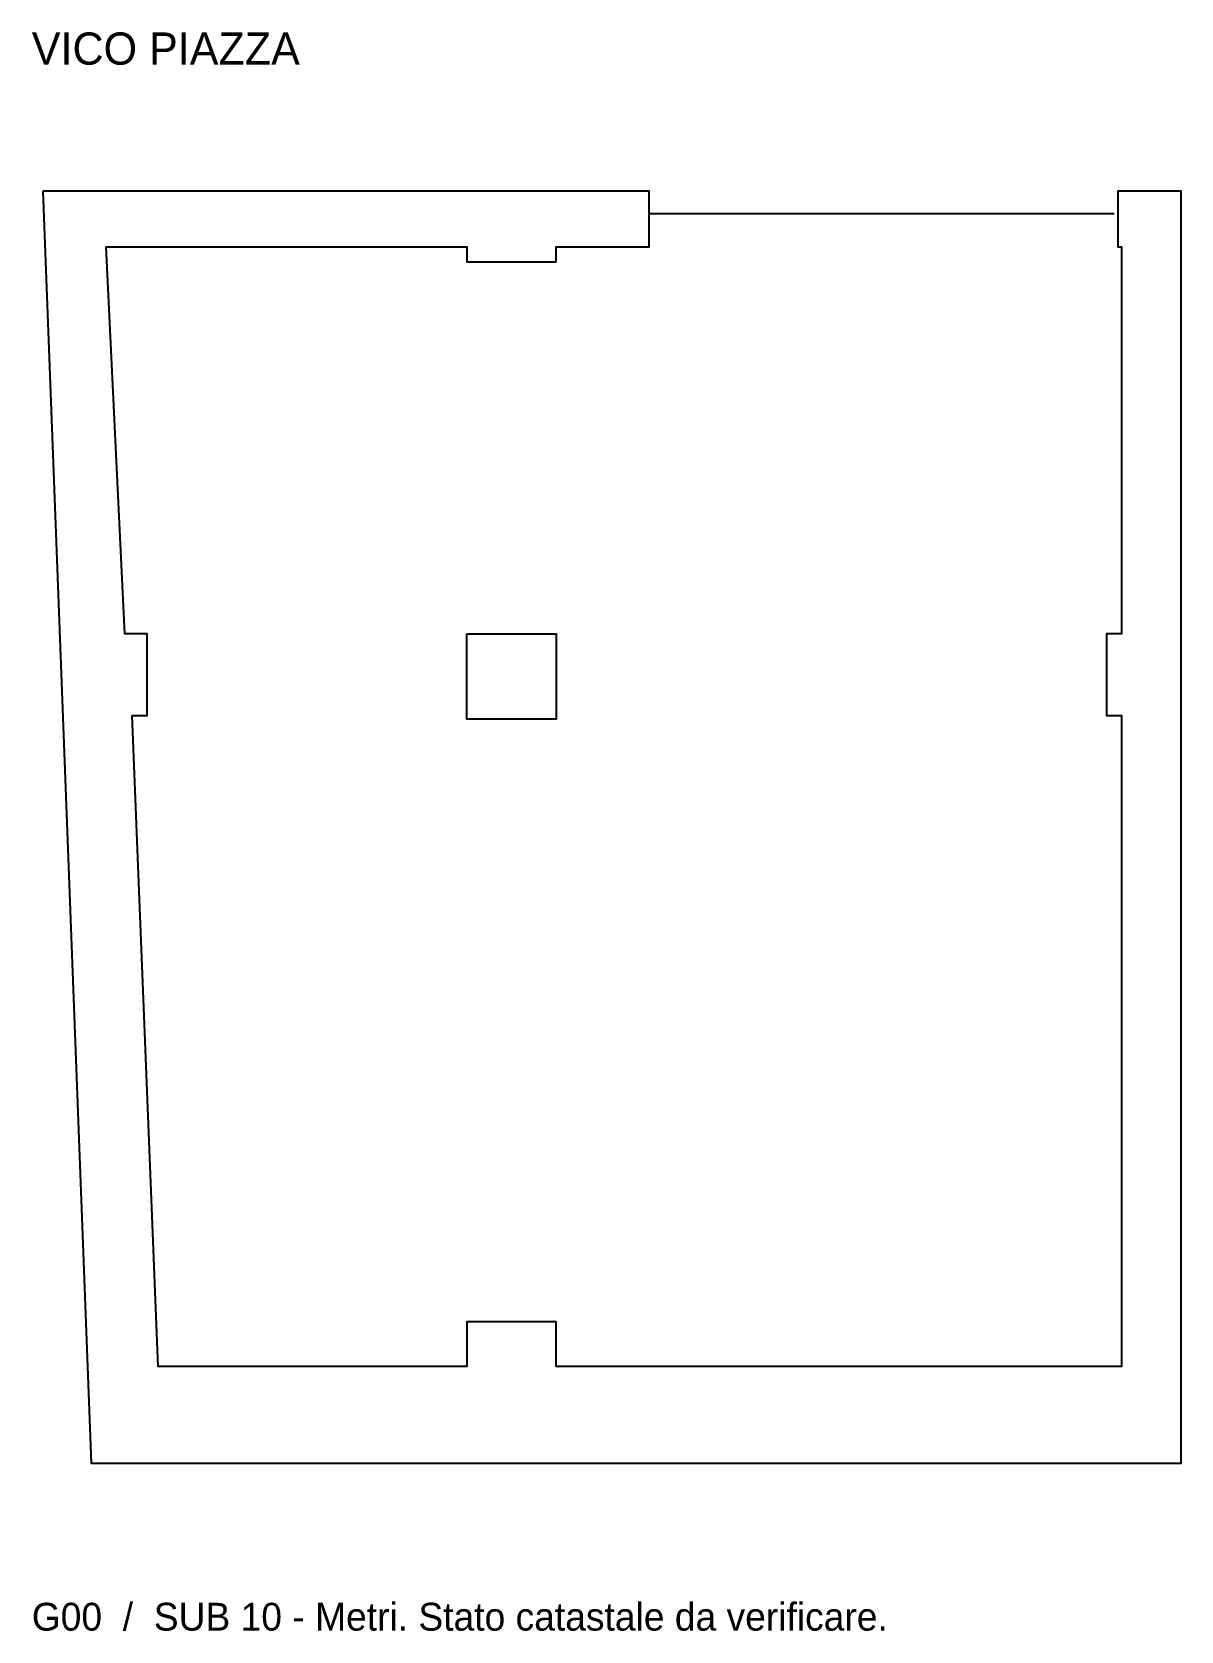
# Model space of a CAD drawing. Header units: metres. Extents: x 0.3 to 8.1, y 13.8 to 24.7.
import ezdxf

# ---------------------------------------------------------------- set-up
doc = ezdxf.new("R2010")
doc.units = ezdxf.units.M
for name, color, linetype in [('FINESTRE', 4, 'Continuous'), ('MURI_CARTA', 7, 'Continuous'), ('RIFERIMENTI', 5, 'Continuous')]:
    doc.layers.add(name, color=color, linetype=linetype)

msp = doc.modelspace()

# ---------------------------------------------------------------- linework, layer by layer
at = {"layer": 'FINESTRE'}
msp.add_line((4.4958, 23.4696), (7.6708, 23.4696), dxfattribs=at)
at = {"layer": 'MURI_CARTA'}
for points in [[(0.3556, 23.622), (0.6858, 14.9352), (8.128, 14.9352), (8.128, 23.622), (7.6962, 23.622), (7.6962, 23.241), (7.7216, 23.241), (7.7216, 20.5994), (7.62, 20.5994), (7.62, 20.0406), (7.7216, 20.0406), (7.7216, 15.5956), (3.8608, 15.5956), (3.8608, 15.9004), (3.2512, 15.9004), (3.2512, 15.5956), (1.143, 15.5956), (0.9652, 20.0406), (1.0668, 20.0406), (1.0668, 20.5994), (0.9144, 20.5994), (0.7874, 23.241), (3.2512, 23.241), (3.2512, 23.1394), (3.8608, 23.1394), (3.8608, 23.241), (4.4958, 23.241), (4.4958, 23.622)], [(3.2512, 20.5994), (3.8608, 20.5994), (3.8608, 20.0152), (3.2512, 20.0152)]]:
    msp.add_lwpolyline(points, close=True, dxfattribs=at)

# ---------------------------------------------------------------- texts
at = {"layer": 'RIFERIMENTI'}
for s, height, p in [('VICO PIAZZA', 0.22, (0.2794, 24.4856)), ('G00  /  SUB 10 - Metri. Stato catastale da verificare.', 0.19, (0.2794, 13.7922))]:
    msp.add_text(s, height=height, dxfattribs=at).set_placement(p)

doc.saveas('drawing.dxf')
